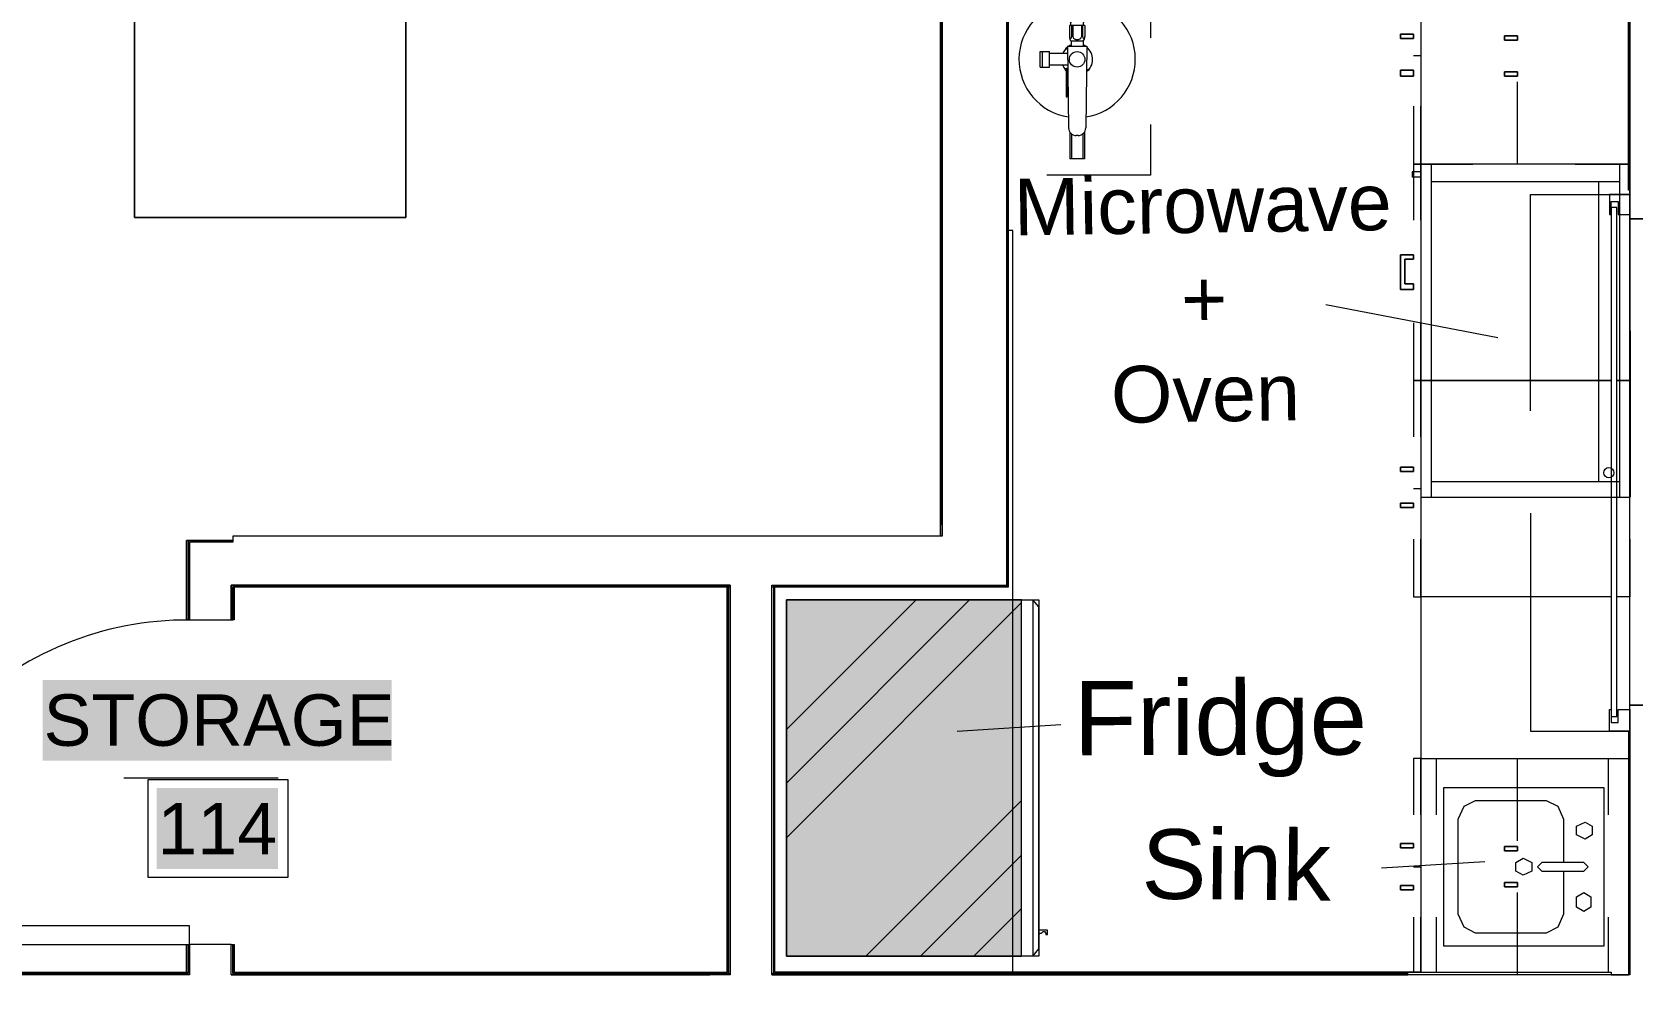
# Model space of a CAD drawing. Header units: inches. Extents: x 0.9 to 36.3, y 0.7 to 23.3.
# Drawn here: x 21.805 to 23.656, y 7.116 to 8.21 of the extents above; entities that cross this region are included whole.
import ezdxf

# ---------------------------------------------------------------- set-up
doc = ezdxf.new("R2010")
doc.units = ezdxf.units.IN
doc.linetypes.add('ACAD_ISO02W100', pattern=[15, 12, -3])
doc.linetypes.add('CENTER', pattern=[50.8, 31.75, -6.35, 6.35, -6.35])
doc.layers.get('0').update_dxf_attribs({"color": 1})
for name, color, linetype, lineweight, true_color in [('Blocks', 7, 'Continuous', 5, 0x9a9c7f), ('Boarder for name', 7, 'Continuous', 5, 0x777777), ('Doors', 7, 'Continuous', 5, 0xf2db9c), ('PDF_Geometry', 7, 'Continuous', 9, 0x777777)]:
    doc.layers.add(name, color=color, linetype=linetype, lineweight=lineweight, true_color=true_color)
doc.layers.add('Fire Extinguisher', color=12, linetype='Continuous', lineweight=15)
doc.layers.add('PDF_Solid Fills', color=7, linetype='Continuous', true_color=0xffffff)
doc.layers.add('PDF_Text', color=7, linetype='Continuous')
doc.styles.add('PDF Arial', font='arial.ttf')
doc.styles.get("Standard").update_dxf_attribs({"font": 'arial.ttf'})

# ---------------------------------------------------------------- blocks, each defined once
blk = doc.blocks.new('Fire Extinguisher_top_dwgmodels.com')
at = {"color": 0}
for p, q in [((-111.7, 8), (-47, 8)), ((-34.9, 6.6), (-37.6, 6.6)), ((-34.9, 8), (-34.9, -8)), ((-34.9, 8), (-23.5, 8)), ((-34.9, 4.6), (-23.2, 4.6)), ((-34.8, 5.7), (-23.2, 5.7)), ((-18.9, 6.3), (-18.9, -6.3)), ((-18.9, 6.3), (-13.5, 6.3)), ((-13.5, -10), (-13.5, 10)), ((-13.5, 10), (70.6, 8.9)), ((10.3, 9.7), (10.3, 11.5)), ((10.7, 9.7), (10.7, 11.5)), ((75, 7.5), (102.5, 7.5)), ((76.7, 5.9), (102.5, 5.9)), ((78.5, 0.9), (78.5, -0.9)), ((102.5, 7.5), (102.5, -7.5)), ((-111.7, -8), (-47, -8)), ((-34.9, -6.6), (-37.6, -6.6)), ((-34.9, -4.6), (-23.2, -4.6)), ((-34.9, -8), (-23.5, -8)), ((-34.8, -5.7), (-23.2, -5.7)), ((-18.9, -6.3), (-13.5, -6.3)), ((-13.5, -10), (70.6, -8.9)), ((-6, -9.9), (-6, -28.4)), ((6, -9.7), (6, -28.4)), ((10.3, -9.7), (10.3, -9.7)), ((10.7, -9.9), (10.7, -9.7)), ((10.8, -10.2), (11, -9.9)), ((10.9, -10.4), (38.5, -10.4)), ((10.9, -11.2), (38.5, -11.2)), ((75, -7.5), (102.5, -7.5)), ((76.7, -5.9), (102.5, -5.9)), ((-8, -38), (-8, -28.4)), ((8, -28.4), (-8, -28.4)), ((8, -38), (8, -28.4)), ((-8, -36.1), (8, -36.1)), ((8, -38), (-8, -38))]:
    blk.add_line(p, q, dxfattribs=at)
blk.add_circle((0, 0), 8, dxfattribs=at)
for centre, radius, start, end in [((0, 0), 60, 8.6363, 172.3377), ((-111.7, 0), 8, 90, 270), ((-48.9, -37), 45.1, 75.4552, 87.5164), ((-23.6, 0.6), 7.45, 50.2127, 88.8117), ((-23.3, 7.7), 1.98, 271.9881, 358.9526), ((-25.5, 0), 5.13, 297.4534, 62.5466), ((0, 0), 16, 147.6298, 156.9032), ((0, 0), 16, 37.0611, 141.3809), ((10.5, 11.5), 0.177, 14.0852, 165.9148), ((70.5, 0.9), 8, 0, 89.221), ((0, 0), 60, 187.6623, 351.3637), ((-48.9, 37), 45.1, 272.4836, 284.5448), ((-23.6, -0.6), 7.45, 271.1883, 309.7873), ((-23.3, -7.7), 1.98, 1.0474, 88.0119), ((0, 0), 16, 203.0968, 212.3702), ((0, 0), 16, 218.6191, 247.9757), ((-11.2, -9.9), 0.819, 184.1848, 357.3731), ((0, 0), 16, 292.0243, 310.0558), ((10.5, -11), 1.25, 101.8101, 350.1732), ((10.5, -11), 0.907, 90, 346.3844), ((10.2, -9.7), 0.107, 282.2941, 2.9308), ((10.4, -9.9), 0.229, 277.2272, 346.9737), ((11.1, -10.8), 0.447, 116.5651, 243.4349), ((0, 0), 16, 312.0013, 315.4535), ((10.5, -11), 0.907, 40.2976, 70.7774), ((10.5, -11), 1.25, 27.9629, 66.6982), ((0, 0), 16, 319.3461, 322.9389), ((38.3, -10.8), 0.447, 296.5651, 63.4349), ((70.5, -0.9), 8, 270.779, 0)]:
    blk.add_arc(centre, radius, start, end, dxfattribs=at)

msp = doc.modelspace()

# ---------------------------------------------------------------- linework, layer by layer
at = {"layer": 'Blocks', "linetype": 'ByBlock'}
for p, q in [((23.4107, 8.058), (23.4107, 7.6734)), ((23.6524, 8.058), (23.4107, 8.058)), ((23.4228, 8.058), (23.4228, 7.6734)), ((23.6403, 8.058), (23.6403, 7.6734)), ((23.6524, 7.6734), (23.6524, 8.058)), ((23.4006, 8.0489), (23.4006, 8.0429)), ((23.4107, 8.0489), (23.4006, 8.0489)), ((23.4107, 8.0429), (23.4006, 8.0429)), ((23.6403, 8.0376), (23.4228, 8.0376)), ((23.6161, 8.0376), (23.6161, 7.6912)), ((23.4228, 7.6912), (23.6403, 7.6912)), ((23.4107, 7.6734), (23.6524, 7.6734))]:
    msp.add_line(p, q, dxfattribs=at)
at = {"layer": 'Blocks', "ltscale": 0.01}
msp.add_line((23.3011, 7.8958), (23.4998, 7.8577), dxfattribs=at)
at = {"layer": 'Blocks', "linetype": 'CENTER', "ltscale": 0.01}
for p, q in [((22.875, 7.4031), (22.9946, 7.4105)), ((23.3652, 7.2451), (23.4848, 7.2525))]:
    msp.add_line(p, q, dxfattribs=at)
at = {"layer": 'Blocks', "linetype": 'ByBlock'}
for points in [[(21.9241, 8.3697), (21.9241, 7.9963), (22.2374, 7.9963), (22.2374, 8.808), (22.8574, 8.808), (22.2374, 8.808), (22.2374, 7.9963), (21.9241, 7.9963)], [(21.9241, 7.9963), (22.2374, 7.9963), (22.2374, 8.008), (22.2374, 7.9963)], [(22.6774, 7.5547), (22.6774, 7.143), (22.9491, 7.143), (22.9491, 7.5547)], [(23.6224, 7.1547), (23.4374, 7.1547), (23.4374, 7.338), (23.6224, 7.338)], [(23.6007, 7.278), (23.5907, 7.283), (23.5907, 7.293), (23.6007, 7.298), (23.609, 7.293), (23.609, 7.283)], [(23.3874, 7.273), (23.4024, 7.273), (23.4024, 7.268), (23.4024, 7.273), (23.3924, 7.273), (23.4024, 7.273), (23.4024, 7.268), (23.4024, 7.273), (23.3874, 7.273), (23.3874, 7.268), (23.4024, 7.268), (23.3874, 7.268)], [(23.3924, 7.268), (23.4024, 7.268)], [(23.5224, 7.2647), (23.5074, 7.2647), (23.5074, 7.2697), (23.5224, 7.2697), (23.5074, 7.2697), (23.5074, 7.2647), (23.5224, 7.2647), (23.5124, 7.2647)], [(23.529, 7.2364), (23.5207, 7.2414), (23.5207, 7.2514), (23.529, 7.2564), (23.539, 7.2514), (23.539, 7.2414)], [(23.599, 7.2414), (23.604, 7.2464), (23.599, 7.2514), (23.5507, 7.2514), (23.5457, 7.2464), (23.5507, 7.2414)], [(23.3874, 7.2247), (23.4024, 7.2247), (23.4024, 7.2197), (23.4024, 7.2247), (23.3924, 7.2247), (23.4024, 7.2247), (23.4024, 7.2197), (23.4024, 7.2247), (23.3874, 7.2247), (23.3874, 7.2197), (23.4024, 7.2197), (23.3874, 7.2197)], [(23.3924, 7.2197), (23.4024, 7.2197)], [(23.5224, 7.223), (23.5074, 7.223), (23.5074, 7.228), (23.5224, 7.228), (23.5074, 7.228), (23.5074, 7.223), (23.5224, 7.223), (23.5124, 7.223)], [(23.5224, 7.228), (23.5124, 7.228)], [(23.599, 7.1947), (23.5907, 7.1997), (23.5907, 7.2114), (23.599, 7.2164), (23.6074, 7.2114), (23.6074, 7.1997)]]:
    msp.add_lwpolyline(points, close=True, dxfattribs=at)
for points in [[(22.6774, 7.343), (22.8891, 7.5547)], [(22.6774, 7.4047), (22.8274, 7.5547)], [(22.9691, 7.168), (22.9691, 7.143), (22.9491, 7.143), (22.6774, 7.143), (22.6774, 7.5547), (22.9491, 7.5547), (22.9691, 7.5547), (22.9691, 7.173)], [(22.6774, 7.2797), (22.9491, 7.5514)], [(22.9624, 7.143), (22.9491, 7.143), (22.9491, 7.5547), (22.9624, 7.5547), (22.9624, 7.143), (22.9691, 7.1514), (22.9691, 7.5464), (22.9624, 7.5547)], [(22.9691, 7.5347), (22.9691, 7.1647)], [(22.9691, 7.3497), (22.9691, 7.1747), (22.9691, 7.523), (22.9691, 7.1747), (22.9691, 7.523)], [(22.7691, 7.143), (22.9491, 7.323)], [(23.5757, 7.2414), (23.5757, 7.1914), (23.569, 7.1764), (23.5557, 7.1697), (23.474, 7.1697), (23.4607, 7.1764), (23.454, 7.1914), (23.454, 7.3014), (23.4607, 7.3164), (23.474, 7.323), (23.5557, 7.323), (23.569, 7.3164), (23.5757, 7.3014), (23.5757, 7.2514)], [(22.8324, 7.143), (22.9491, 7.2597)], [(23.5224, 7.2647), (23.5224, 7.2697), (23.5224, 7.2647)], [(23.5224, 7.2647), (23.5224, 7.2697), (23.5224, 7.2647)], [(22.8941, 7.143), (22.9491, 7.198)]]:
    msp.add_lwpolyline(points, dxfattribs=at)
msp.add_circle((23.6281, 7.7015), 0.00589, dxfattribs=at)
at = {"layer": 'Blocks', "linetype": 'ByBlock', "transparency": 33554559}
msp.add_solid([(22.6774, 7.143), (22.9491, 7.143), (22.6774, 7.5547), (22.9491, 7.5547)], dxfattribs=at)
at = {"layer": 'Boarder for name', "linetype": 'ByBlock'}
msp.add_lwpolyline([(21.9396, 7.3472), (22.1012, 7.3472), (22.1012, 7.2338), (21.9396, 7.2338)], close=True, dxfattribs=at)
at = {"layer": 'Doors', "linetype": 'ByBlock'}
msp.add_lwpolyline([(21.6125, 7.178), (21.6125, 7.1564), (21.9874, 7.1564), (21.9874, 7.178)], close=True, dxfattribs=at)
msp.add_arc((21.9845, 7.1593), 0.372, 89.546, 180.454, dxfattribs=at)
at = {"layer": 'Fire Extinguisher', "linetype": 'ACAD_ISO02W100', "ltscale": 0.01}
msp.add_lwpolyline([(23.0983, 8.3237), (23.0983, 8.0453), (22.9341, 8.0453), (22.9341, 8.3237)], close=True, dxfattribs=at)
at = {"layer": 'PDF_Geometry', "linetype": 'ByBlock'}
for points in [[(24.549, 9.2963), (22.8607, 9.2963), (22.8607, 9.2663), (22.8607, 9.223), (22.8574, 9.223), (22.8574, 7.628), (22.0374, 7.628), (22.0374, 7.6214), (22.0358, 7.6214), (21.9874, 7.6214), (21.9874, 7.5314), (22.0358, 7.5314), (22.0358, 7.5714), (22.6124, 7.5714), (22.6124, 7.1214), (22.0358, 7.1214), (22.0358, 7.1564), (21.9874, 7.1564), (21.9874, 7.1214), (21.4858, 7.1214)], [(23.6507, 7.403), (23.6507, 7.1214), (22.6607, 7.1214), (22.6607, 7.5714), (22.8574, 7.5714), (22.9324, 7.5714), (22.9324, 9.223), (23.6524, 9.223), (23.6524, 9.1846), (23.7024, 9.1846)], [(23.5907, 8.558), (23.6524, 8.558), (23.6524, 8.568), (23.4107, 8.568), (23.4107, 7.1247), (22.6641, 7.1247), (22.6641, 7.5697), (22.9341, 7.5697), (22.9324, 7.5697), (22.9341, 7.5697), (22.9341, 9.2196), (22.9341, 9.2213), (22.9324, 9.2213), (23.6507, 9.2213), (23.6507, 9.1846), (23.6507, 9.2196), (23.6507, 9.1846)], [(22.6791, 7.5714), (22.9324, 7.5714), (22.9324, 9.223)], [(22.9324, 9.2213), (22.9324, 7.5697), (22.9324, 9.2213)], [(22.8574, 7.6414), (22.8574, 8.808), (22.7574, 8.808), (22.5907, 8.808)], [(22.8557, 7.628), (22.8557, 8.808)], [(23.6507, 8.553), (23.6507, 8.558), (23.6524, 8.558), (23.6524, 8.028), (23.6507, 8.028), (23.6507, 8.493)], [(23.5224, 8.2013), (23.5224, 8.2063), (23.5224, 8.2013)], [(23.5224, 8.2013), (23.5224, 8.2063), (23.5224, 8.2013)], [(23.4107, 8.183), (23.4024, 8.183)], [(23.4024, 8.1597), (23.4024, 8.1663), (23.4024, 8.1597)], [(23.4024, 8.1597), (23.4024, 8.1663), (23.4024, 8.1597)], [(23.5224, 8.1597), (23.5224, 8.1647), (23.5224, 8.1597)], [(23.5224, 8.1597), (23.5224, 8.1647), (23.5224, 8.1597)], [(23.6524, 8.153), (23.6524, 8.058), (23.5224, 8.058), (23.5224, 8.153)], [(23.4024, 8.1247), (23.4024, 8.058), (23.4107, 8.058), (23.4024, 8.058), (23.4024, 7.993)], [(23.4107, 7.993), (23.4107, 8.058), (23.4707, 8.058), (23.4107, 8.058), (23.4107, 8.1247)], [(23.6524, 8.0583), (23.6529, 7.6733)], [(23.5374, 7.773), (23.5374, 7.898), (23.5374, 8.023), (23.6524, 8.023)], [(21.9241, 8.008), (21.9241, 7.9963), (21.9241, 8.008)], [(23.6524, 7.428), (23.6524, 7.9997), (23.6524, 7.808), (23.6374, 7.808), (23.6524, 7.808), (23.6524, 7.743)], [(22.9391, 7.1247), (22.9391, 7.9813), (22.9341, 7.9813)], [(23.4024, 7.953), (23.4024, 7.948), (23.4024, 7.953), (23.3874, 7.953), (23.3874, 7.913), (23.4024, 7.913)], [(23.3874, 7.953), (23.4024, 7.953)], [(23.3874, 7.913), (23.3874, 7.953)], [(23.3924, 7.948), (23.3924, 7.9197), (23.4024, 7.9197)], [(23.3924, 7.9197), (23.3924, 7.948)], [(23.3924, 7.948), (23.3924, 7.9197), (23.4024, 7.9197)], [(23.3924, 7.9197), (23.3924, 7.948)], [(23.4024, 7.913), (23.3874, 7.913)], [(23.4024, 7.9197), (23.4024, 7.913), (23.4024, 7.9197), (23.3924, 7.9197)], [(23.4024, 7.9197), (23.4024, 7.913), (23.4024, 7.9197), (23.3924, 7.9197)], [(23.4024, 7.8747), (23.4024, 7.808), (23.4107, 7.808), (23.4024, 7.808), (23.4024, 7.743)], [(23.4107, 7.743), (23.4107, 7.808), (23.6307, 7.808), (23.4107, 7.808), (23.4107, 7.8747)], [(23.4107, 7.683), (23.4024, 7.683)], [(23.4024, 7.6614), (23.4024, 7.6664), (23.4024, 7.6614)], [(23.4024, 7.6614), (23.4024, 7.6664), (23.4024, 7.6614)], [(23.5374, 7.6547), (23.5374, 7.528), (23.5374, 7.403), (23.6524, 7.403)], [(23.4024, 7.6247), (23.4024, 7.558), (23.4107, 7.558)], [(23.6307, 7.558), (23.4107, 7.558), (23.4107, 7.6247)], [(23.6524, 7.6247), (23.6524, 7.558), (23.6374, 7.558)], [(21.9874, 7.6214), (21.9874, 7.5314), (21.9858, 7.5314), (21.9858, 7.623), (21.9841, 7.623), (22.0374, 7.623)], [(21.9858, 7.623), (22.0374, 7.623), (21.9858, 7.623)], [(22.6107, 7.1214), (22.6107, 7.5714), (22.6124, 7.5714), (22.0358, 7.5714), (22.0358, 7.5314), (22.0374, 7.5314), (22.0374, 7.5697), (22.0391, 7.5697), (22.0391, 7.5314), (22.0374, 7.5314)], [(22.0358, 7.1564), (22.0374, 7.1564), (22.0391, 7.1564), (22.0391, 7.1247), (22.0391, 7.123), (22.0374, 7.123), (22.6107, 7.123), (22.6107, 7.5697), (22.0374, 7.5697)], [(22.6124, 7.123), (22.0374, 7.123), (22.0391, 7.123), (22.0391, 7.1247), (22.6091, 7.1247), (22.6091, 7.5697), (22.0391, 7.5697), (22.0374, 7.5697), (22.6124, 7.5697)], [(22.0374, 7.5697), (22.0374, 7.5314), (22.0374, 7.5697)], [(22.6124, 7.1214), (22.6124, 7.5714)], [(22.6624, 7.5714), (22.6624, 7.1214), (22.6607, 7.1214), (23.3957, 7.1214)], [(22.6607, 7.1214), (22.6607, 7.5714)], [(22.6607, 7.5697), (22.9324, 7.5697), (22.6624, 7.5697), (22.6624, 7.123), (23.3957, 7.123), (22.6607, 7.123)], [(23.6524, 7.4097), (23.6524, 7.1214), (23.6524, 7.433), (23.7024, 7.433), (23.7024, 7.0964), (23.7024, 7.0597), (23.7024, 7.0164), (23.6524, 7.0164), (23.6524, 7.0597), (23.6524, 7.0714), (22.0358, 7.0714), (22.0358, 6.1931), (23.6524, 6.1931), (23.6524, 6.2247), (23.7024, 6.2247), (23.7024, 6.1931), (23.9507, 6.1931), (23.9507, 6.0998), (20.3292, 6.0998)], [(23.4107, 7.3714), (23.4024, 7.3714), (23.4024, 7.3064)], [(23.4107, 7.3064), (23.4107, 7.3714), (23.4707, 7.3714)], [(23.429, 7.3064), (23.429, 7.3714), (23.6274, 7.3714), (23.6274, 7.3064)], [(23.5224, 7.2764), (23.5224, 7.3714), (23.6524, 7.3714), (23.6524, 7.2764)], [(23.589, 7.3714), (23.6507, 7.3714)], [(22.0899, 7.3488), (21.9116, 7.3488)], [(22.9691, 7.3564), (22.9691, 7.1664)], [(23.4024, 7.2464), (23.4107, 7.2464)], [(23.5224, 7.223), (23.5224, 7.228), (23.5224, 7.223)], [(23.5224, 7.223), (23.5224, 7.228), (23.5224, 7.223)], [(23.6524, 7.2164), (23.6524, 7.1214), (23.5224, 7.1214), (23.5224, 7.2164)], [(23.4024, 7.188), (23.4024, 7.1247)], [(23.4107, 7.1247), (23.4107, 7.188)], [(23.429, 7.1247), (23.429, 7.188)], [(23.6274, 7.188), (23.6274, 7.1247)], [(21.9858, 7.1564), (21.9858, 7.123), (21.9841, 7.123), (21.9841, 7.1247), (21.9841, 7.1564), (21.9858, 7.1564), (21.9874, 7.1564)], [(21.9858, 7.1564), (21.9858, 7.123), (21.9858, 7.1564)], [(22.0374, 7.1564), (22.0374, 7.123), (22.0374, 7.1564)], [(22.0374, 7.123), (22.0374, 7.1564)], [(21.9874, 7.1214), (21.4858, 7.1214), (21.4858, 7.123), (21.9858, 7.123)], [(22.0358, 7.1214), (22.5891, 7.1214)]]:
    msp.add_lwpolyline(points, dxfattribs=at)
for points in [[(23.6524, 8.8096), (23.7024, 8.8096), (23.7024, 7.9947), (23.6524, 7.9947)], [(22.8557, 8.808), (22.8557, 7.628)], [(23.3874, 8.208), (23.4024, 8.208), (23.4024, 8.203), (23.4024, 8.208), (23.3924, 8.208), (23.4024, 8.208), (23.4024, 8.203), (23.4024, 8.208), (23.3874, 8.208), (23.3874, 8.203), (23.4024, 8.203), (23.3874, 8.203)], [(23.3924, 8.203), (23.4024, 8.203)], [(23.5224, 8.2013), (23.5074, 8.2013), (23.5074, 8.2063), (23.5224, 8.2063), (23.5074, 8.2063), (23.5074, 8.2013), (23.5224, 8.2013), (23.5124, 8.2013)], [(23.5224, 8.2063), (23.5124, 8.2063)], [(23.4024, 8.1597), (23.3874, 8.1597), (23.3874, 8.1663), (23.4024, 8.1663), (23.3874, 8.1663), (23.3874, 8.1597), (23.4024, 8.1597), (23.3924, 8.1597)], [(23.4024, 8.1663), (23.3924, 8.1663)], [(23.5224, 8.1597), (23.5074, 8.1597), (23.5074, 8.1647), (23.5224, 8.1647), (23.5074, 8.1647), (23.5074, 8.1597), (23.5224, 8.1597), (23.5124, 8.1597)], [(23.5224, 8.1647), (23.5124, 8.1647)], [(23.589, 8.058), (23.6507, 8.058)], [(23.6524, 8.023), (23.629, 8.023), (23.629, 7.9997), (23.6307, 7.9997), (23.6307, 8.0147), (23.639, 8.0147), (23.639, 7.9997), (23.6524, 7.9997)], [(23.6524, 8.023), (23.6524, 8.028)], [(23.6374, 8.008), (23.6307, 8.008), (23.6307, 7.4197), (23.6374, 7.4197)], [(23.7024, 7.433), (23.6524, 7.433), (23.6524, 7.9947), (23.7024, 7.9947)], [(23.3874, 7.913), (23.3874, 7.953), (23.4024, 7.953), (23.4024, 7.948), (23.4024, 7.953), (23.3874, 7.953), (23.3874, 7.913), (23.4024, 7.913)], [(23.3874, 7.913), (23.3874, 7.953), (23.4024, 7.953), (23.4024, 7.948), (23.4024, 7.953), (23.3874, 7.953), (23.3874, 7.913), (23.4024, 7.913)], [(23.4024, 7.948), (23.3924, 7.948)], [(23.3924, 7.9197), (23.3924, 7.948), (23.3924, 7.9197), (23.4024, 7.9197), (23.4024, 7.913), (23.4024, 7.9197)], [(23.4024, 7.948), (23.3924, 7.948)], [(23.4024, 7.948), (23.3924, 7.948)], [(23.3874, 7.708), (23.4024, 7.708), (23.4024, 7.703), (23.4024, 7.708), (23.3924, 7.708), (23.4024, 7.708), (23.4024, 7.703), (23.4024, 7.708), (23.3874, 7.708), (23.3874, 7.703), (23.4024, 7.703), (23.3874, 7.703)], [(23.3924, 7.703), (23.4024, 7.703)], [(23.4024, 7.6614), (23.3874, 7.6614), (23.3874, 7.6664), (23.4024, 7.6664), (23.3874, 7.6664), (23.3874, 7.6614), (23.4024, 7.6614), (23.3924, 7.6614)], [(23.4024, 7.6664), (23.3924, 7.6664)], [(21.9841, 7.623), (21.9858, 7.623), (21.9858, 7.5314), (21.9841, 7.5314)], [(23.629, 7.403), (23.629, 7.428), (23.6307, 7.428), (23.6307, 7.413), (23.639, 7.413), (23.639, 7.428), (23.6524, 7.428), (23.6524, 7.403)], [(23.5224, 7.2697), (23.5124, 7.2697)], [(22.9774, 7.168), (22.9791, 7.168), (22.9791, 7.173), (22.9691, 7.173), (22.9691, 7.168), (22.9707, 7.1697), (22.9724, 7.1697), (22.9741, 7.1714), (22.9757, 7.1714), (22.9774, 7.1697)], [(21.9841, 7.1247), (21.9841, 7.123), (21.9858, 7.123), (21.4858, 7.123), (21.4858, 7.1247)], [(23.3957, 7.1247), (23.6307, 7.1247), (23.6307, 7.1214), (23.3957, 7.1214)], [(23.6307, 7.1214), (23.6507, 7.1214)]]:
    msp.add_lwpolyline(points, close=True, dxfattribs=at)
at = {"layer": 'PDF_Solid Fills', "linetype": 'ByBlock', "transparency": 33554559}
for points in [[(21.8179, 7.3688), (22.2212, 7.3688), (21.8179, 7.4621), (22.2212, 7.4621)], [(21.9496, 7.2438), (22.0896, 7.2438), (21.9496, 7.3372), (22.0896, 7.3372)]]:
    msp.add_solid(points, dxfattribs=at)

# ---------------------------------------------------------------- block references
at = {"layer": 'Fire Extinguisher', "xscale": 0.001120411850034704, "yscale": 0.001120411850034704, "zscale": 0.001120411850034704, "rotation": 270}
msp.add_blockref('Fire Extinguisher_top_dwgmodels.com', (23.0135, 8.1789), dxfattribs=at)

# ---------------------------------------------------------------- texts
at = {"layer": 'Blocks', "linetype": 'ByBlock'}
for s, height, rotation, p in [('Fridge', 0.08569, 0.1616, (23.0095, 7.375)), ('Sink', 0.08054, 359.3907, (23.0876, 7.2095))]:
    msp.add_text(s, height=height, rotation=rotation, dxfattribs=at).set_placement(p)
at = {"layer": 'Blocks', "linetype": 'CENTER', "ltscale": 0.01, "insert": (22.9685, 8.0414), "char_height": 0.065445, "attachment_point": 1, "rotation": 0.826}
msp.add_mtext_dynamic_manual_height_columns('\\pxqc;Microwave\\P+\\POven', width=0.379379, gutter_width=0.3272, heights=[0], dxfattribs=at)
at = {"layer": 'PDF_Text', "linetype": 'ByBlock', "char_height": 0.05939, "attachment_point": 4, "style": 'PDF Arial'}
for s, insert in [('STORAGE', (21.8188, 7.4153)), ('114', (21.9504, 7.2903))]:
    msp.add_mtext(s, dxfattribs=dict(at, insert=insert))

doc.saveas('drawing.dxf')
